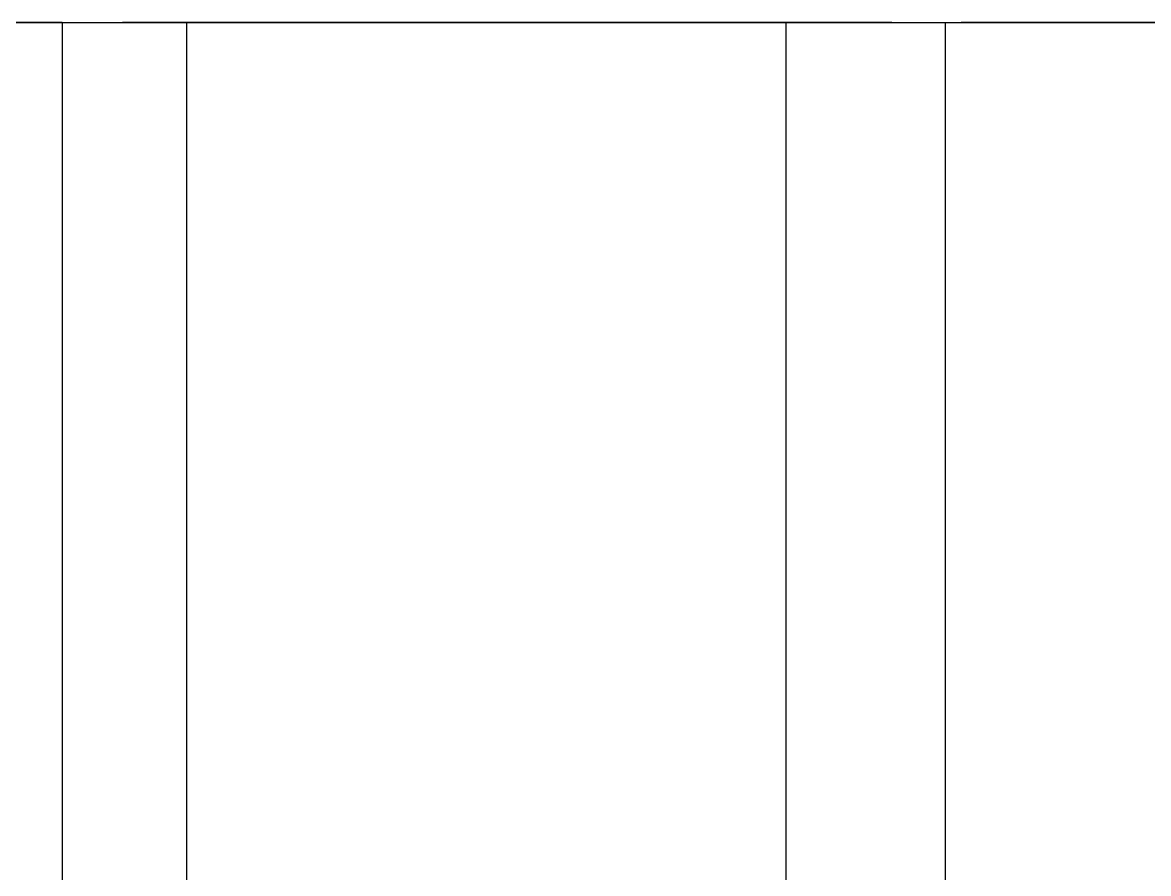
# Model space of a CAD drawing. Header units: metres. Extents: x 0 to 420, y 0 to 297.
# Drawn here: x 139.85 to 150.44, y 212.82 to 220.82 of the extents above; entities that cross this region are included whole.
import ezdxf

# ---------------------------------------------------------------- set-up
doc = ezdxf.new("R2010")
doc.units = ezdxf.units.M

msp = doc.modelspace()

# ---------------------------------------------------------------- linework, layer by layer
at = {"layer": 'GEOMETRY'}
for p, q in [((140.22, 220.816), (127.192, 220.816)), ((128.365, 220.816), (141.393, 220.816)), ((140.22, 220.816), (140.22, 205.576)), ((140.22, 220.816), (141.393, 220.816)), ((140.802, 220.816), (140.787, 220.816)), ((140.787, 220.816), (140.806, 220.816)), ((140.817, 220.816), (140.802, 220.816)), ((140.806, 220.816), (140.826, 220.816)), ((140.831, 220.816), (140.817, 220.816)), ((140.826, 220.816), (140.845, 220.816)), ((140.846, 220.816), (140.831, 220.816)), ((140.845, 220.816), (140.864, 220.816)), ((140.873, 220.816), (140.846, 220.816)), ((140.864, 220.816), (140.899, 220.816)), ((140.916, 220.816), (140.873, 220.816)), ((140.899, 220.816), (140.955, 220.816)), ((140.96, 220.816), (140.916, 220.816)), ((140.955, 220.816), (141.012, 220.816)), ((141.003, 220.816), (140.96, 220.816)), ((141.047, 220.816), (141.003, 220.816)), ((141.012, 220.816), (141.068, 220.816)), ((141.113, 220.816), (141.047, 220.816)), ((141.068, 220.816), (141.124, 220.816)), ((141.184, 220.816), (141.113, 220.816)), ((141.124, 220.816), (141.211, 220.816)), ((141.255, 220.816), (141.184, 220.816)), ((141.211, 220.816), (141.302, 220.816)), ((141.325, 220.816), (141.255, 220.816)), ((141.302, 220.816), (141.393, 220.816)), ((141.403, 220.816), (141.325, 220.816)), ((141.393, 220.816), (141.484, 220.816)), ((141.393, 205.576), (141.393, 220.816)), ((141.499, 220.816), (141.403, 220.816)), ((141.484, 220.816), (141.584, 220.816)), ((141.594, 220.816), (141.499, 220.816)), ((141.584, 220.816), (141.706, 220.816)), ((141.69, 220.816), (141.594, 220.816)), ((141.785, 220.816), (141.69, 220.816)), ((141.706, 220.816), (141.828, 220.816)), ((141.896, 220.816), (141.785, 220.816)), ((141.828, 220.816), (141.95, 220.816)), ((142.013, 220.816), (141.896, 220.816)), ((141.95, 220.816), (142.072, 220.816)), ((142.131, 220.816), (142.013, 220.816)), ((142.072, 220.816), (142.212, 220.816)), ((142.248, 220.816), (142.131, 220.816)), ((142.212, 220.816), (142.359, 220.816)), ((142.367, 220.816), (142.248, 220.816)), ((142.32, 220.816), (142.311, 220.816)), ((142.311, 220.816), (142.323, 220.816)), ((142.318, 220.816), (142.311, 220.816)), ((142.311, 220.816), (142.312, 220.816)), ((142.312, 220.816), (142.313, 220.816)), ((142.313, 220.816), (142.314, 220.816)), ((142.314, 220.816), (142.315, 220.816)), ((142.315, 220.816), (142.317, 220.816)), ((142.317, 220.816), (142.32, 220.816)), ((142.325, 220.816), (142.318, 220.816)), ((142.329, 220.816), (142.32, 220.816)), ((142.32, 220.816), (142.323, 220.816)), ((142.323, 220.816), (142.335, 220.816)), ((142.323, 220.816), (142.327, 220.816)), ((142.332, 220.816), (142.325, 220.816)), ((142.327, 220.816), (142.33, 220.816)), ((142.338, 220.816), (142.329, 220.816)), ((142.33, 220.816), (142.334, 220.816)), ((142.338, 220.816), (142.332, 220.816)), ((142.334, 220.816), (142.339, 220.816)), ((142.335, 220.816), (142.346, 220.816)), ((142.347, 220.816), (142.338, 220.816)), ((142.351, 220.816), (142.338, 220.816)), ((142.339, 220.816), (142.345, 220.816)), ((142.345, 220.816), (142.35, 220.816)), ((142.346, 220.816), (142.358, 220.816)), ((142.363, 220.816), (142.347, 220.816)), ((142.35, 220.816), (142.355, 220.816)), ((142.371, 220.816), (142.351, 220.816)), ((142.355, 220.816), (142.362, 220.816)), ((142.358, 220.816), (142.379, 220.816)), ((142.359, 220.816), (142.506, 220.816)), ((142.362, 220.816), (142.369, 220.816)), ((142.39, 220.816), (142.363, 220.816)), ((142.502, 220.816), (142.367, 220.816)), ((142.369, 220.816), (142.377, 220.816)), ((142.391, 220.816), (142.371, 220.816)), ((142.377, 220.816), (142.384, 220.816)), ((142.379, 220.816), (142.414, 220.816)), ((142.384, 220.816), (142.392, 220.816)), ((142.416, 220.816), (142.39, 220.816)), ((142.411, 220.816), (142.391, 220.816)), ((142.392, 220.816), (142.401, 220.816)), ((142.401, 220.816), (142.41, 220.816)), ((142.41, 220.816), (142.419, 220.816)), ((142.432, 220.816), (142.411, 220.816)), ((142.414, 220.816), (142.448, 220.816)), ((142.443, 220.816), (142.416, 220.816)), ((142.419, 220.816), (142.429, 220.816)), ((142.429, 220.816), (142.44, 220.816)), ((142.463, 220.816), (142.432, 220.816)), ((142.44, 220.816), (142.451, 220.816)), ((142.469, 220.816), (142.443, 220.816)), ((142.448, 220.816), (142.482, 220.816)), ((142.451, 220.816), (142.462, 220.816)), ((142.462, 220.816), (142.473, 220.816)), ((142.496, 220.816), (142.463, 220.816)), ((142.51, 220.816), (142.469, 220.816)), ((142.473, 220.816), (142.485, 220.816)), ((142.482, 220.816), (142.517, 220.816)), ((142.485, 220.816), (142.498, 220.816)), ((142.529, 220.816), (142.496, 220.816)), ((142.498, 220.816), (142.511, 220.816)), ((142.637, 220.816), (142.502, 220.816)), ((142.506, 220.816), (142.653, 220.816)), ((142.553, 220.816), (142.51, 220.816)), ((142.511, 220.816), (142.524, 220.816)), ((142.517, 220.816), (142.569, 220.816)), ((142.524, 220.816), (142.537, 220.816)), ((142.562, 220.816), (142.529, 220.816)), ((142.537, 220.816), (142.551, 220.816)), ((142.551, 220.816), (142.566, 220.816)), ((142.596, 220.816), (142.553, 220.816)), ((142.598, 220.816), (142.562, 220.816)), ((142.566, 220.816), (142.581, 220.816)), ((142.569, 220.816), (142.625, 220.816)), ((142.581, 220.816), (142.596, 220.816)), ((142.639, 220.816), (142.596, 220.816)), ((142.596, 220.816), (142.611, 220.816)), ((142.643, 220.816), (142.598, 220.816)), ((142.611, 220.816), (142.628, 220.816)), ((142.625, 220.816), (142.68, 220.816)), ((142.628, 220.816), (142.644, 220.816)), ((142.771, 220.816), (142.637, 220.816)), ((142.686, 220.816), (142.639, 220.816)), ((142.688, 220.816), (142.643, 220.816)), ((142.644, 220.816), (142.661, 220.816)), ((142.653, 220.816), (142.803, 220.816)), ((142.661, 220.816), (142.677, 220.816)), ((142.677, 220.816), (142.695, 220.816)), ((142.68, 220.816), (142.736, 220.816)), ((142.745, 220.816), (142.686, 220.816)), ((142.733, 220.816), (142.688, 220.816)), ((142.695, 220.816), (142.714, 220.816)), ((142.714, 220.816), (142.732, 220.816)), ((142.732, 220.816), (142.75, 220.816)), ((142.778, 220.816), (142.733, 220.816)), ((142.736, 220.816), (142.797, 220.816)), ((142.803, 220.816), (142.745, 220.816)), ((142.75, 220.816), (142.769, 220.816)), ((142.769, 220.816), (142.789, 220.816)), ((142.906, 220.816), (142.771, 220.816)), ((142.831, 220.816), (142.778, 220.816)), ((142.789, 220.816), (142.809, 220.816)), ((142.797, 220.816), (142.871, 220.816)), ((142.861, 220.816), (142.803, 220.816)), ((142.803, 220.816), (142.969, 220.816)), ((142.809, 220.816), (142.829, 220.816)), ((142.829, 220.816), (142.849, 220.816)), ((142.887, 220.816), (142.831, 220.816)), ((142.849, 220.816), (142.87, 220.816)), ((142.919, 220.816), (142.861, 220.816)), ((142.87, 220.816), (142.891, 220.816)), ((142.871, 220.816), (142.945, 220.816)), ((142.942, 220.816), (142.887, 220.816)), ((142.891, 220.816), (142.913, 220.816)), ((143.048, 220.816), (142.906, 220.816)), ((142.913, 220.816), (142.934, 220.816)), ((142.987, 220.816), (142.919, 220.816)), ((142.934, 220.816), (142.956, 220.816)), ((142.998, 220.816), (142.942, 220.816)), ((142.945, 220.816), (143.019, 220.816)), ((142.956, 220.816), (142.979, 220.816)), ((142.969, 220.816), (143.134, 220.816)), ((142.979, 220.816), (143.002, 220.816)), ((143.058, 220.816), (142.987, 220.816)), ((143.055, 220.816), (142.998, 220.816)), ((143.002, 220.816), (143.025, 220.816)), ((143.019, 220.816), (143.094, 220.816)), ((143.025, 220.816), (143.048, 220.816)), ((143.196, 220.816), (143.048, 220.816)), ((143.048, 220.816), (143.072, 220.816)), ((143.121, 220.816), (143.055, 220.816)), ((143.13, 220.816), (143.058, 220.816)), ((143.072, 220.816), (143.096, 220.816)), ((143.094, 220.816), (143.179, 220.816)), ((143.096, 220.816), (143.121, 220.816)), ((143.186, 220.816), (143.121, 220.816)), ((143.121, 220.816), (143.145, 220.816)), ((143.201, 220.816), (143.13, 220.816)), ((143.134, 220.816), (143.3, 220.816)), ((143.145, 220.816), (143.169, 220.816)), ((143.169, 220.816), (143.238, 220.816)), ((143.179, 220.816), (143.268, 220.816)), ((143.251, 220.816), (143.186, 220.816)), ((143.343, 220.816), (143.196, 220.816)), ((143.274, 220.816), (143.201, 220.816)), ((143.238, 220.816), (143.307, 220.816)), ((143.316, 220.816), (143.251, 220.816)), ((143.268, 220.816), (143.358, 220.816)), ((143.356, 220.816), (143.274, 220.816)), ((143.3, 220.816), (143.466, 220.816)), ((143.307, 220.816), (143.375, 220.816)), ((143.386, 220.816), (143.316, 220.816)), ((143.491, 220.816), (143.343, 220.816)), ((143.438, 220.816), (143.356, 220.816)), ((143.358, 220.816), (143.448, 220.816)), ((143.375, 220.816), (143.444, 220.816)), ((143.458, 220.816), (143.386, 220.816)), ((143.52, 220.816), (143.438, 220.816)), ((143.444, 220.816), (143.516, 220.816)), ((143.448, 220.816), (143.539, 220.816)), ((143.531, 220.816), (143.458, 220.816)), ((143.466, 220.816), (143.638, 220.816)), ((143.638, 220.816), (143.491, 220.816)), ((143.516, 220.816), (143.591, 220.816)), ((143.602, 220.816), (143.52, 220.816)), ((143.604, 220.816), (143.531, 220.816)), ((143.539, 220.816), (143.64, 220.816)), ((143.591, 220.816), (143.667, 220.816)), ((143.688, 220.816), (143.602, 220.816)), ((143.677, 220.816), (143.604, 220.816)), ((143.794, 220.816), (143.638, 220.816)), ((143.638, 220.816), (143.815, 220.816)), ((143.64, 220.816), (143.741, 220.816)), ((143.667, 220.816), (143.742, 220.816)), ((143.755, 220.816), (143.677, 220.816)), ((143.778, 220.816), (143.688, 220.816)), ((143.741, 220.816), (143.842, 220.816)), ((143.742, 220.816), (143.818, 220.816)), ((143.834, 220.816), (143.755, 220.816)), ((143.868, 220.816), (143.778, 220.816)), ((143.949, 220.816), (143.794, 220.816)), ((143.815, 220.816), (143.992, 220.816)), ((143.818, 220.816), (143.898, 220.816)), ((143.913, 220.816), (143.834, 220.816)), ((143.842, 220.816), (143.943, 220.816)), ((143.958, 220.816), (143.868, 220.816)), ((143.898, 220.816), (143.978, 220.816)), ((143.991, 220.816), (143.913, 220.816)), ((143.943, 220.816), (144.048, 220.816)), ((144.105, 220.816), (143.949, 220.816)), ((144.048, 220.816), (143.958, 220.816)), ((143.978, 220.816), (144.058, 220.816)), ((144.071, 220.816), (143.991, 220.816)), ((143.992, 220.816), (144.169, 220.816)), ((144.143, 220.816), (144.048, 220.816)), ((144.048, 220.816), (144.156, 220.816)), ((144.058, 220.816), (144.139, 220.816)), ((144.154, 220.816), (144.071, 220.816)), ((144.26, 220.816), (144.105, 220.816)), ((144.139, 220.816), (144.22, 220.816)), ((144.237, 220.816), (144.143, 220.816)), ((144.236, 220.816), (144.154, 220.816)), ((144.156, 220.816), (144.264, 220.816)), ((144.169, 220.816), (144.346, 220.816)), ((144.22, 220.816), (144.303, 220.816)), ((144.318, 220.816), (144.236, 220.816)), ((144.332, 220.816), (144.237, 220.816)), ((144.417, 220.816), (144.26, 220.816)), ((144.264, 220.816), (144.371, 220.816)), ((144.303, 220.816), (144.387, 220.816)), ((144.401, 220.816), (144.318, 220.816)), ((144.427, 220.816), (144.332, 220.816)), ((144.346, 220.816), (144.527, 220.816)), ((144.371, 220.816), (144.479, 220.816)), ((144.387, 220.816), (144.47, 220.816)), ((144.484, 220.816), (144.401, 220.816)), ((144.575, 220.816), (144.417, 220.816)), ((144.522, 220.816), (144.427, 220.816)), ((144.47, 220.816), (144.553, 220.816)), ((144.479, 220.816), (144.589, 220.816)), ((144.568, 220.816), (144.484, 220.816)), ((144.618, 220.816), (144.522, 220.816)), ((144.527, 220.816), (144.707, 220.816)), ((144.553, 220.816), (144.637, 220.816)), ((144.652, 220.816), (144.568, 220.816)), ((144.733, 220.816), (144.575, 220.816)), ((144.589, 220.816), (144.699, 220.816)), ((144.715, 220.816), (144.618, 220.816)), ((144.637, 220.816), (144.721, 220.816)), ((144.736, 220.816), (144.652, 220.816)), ((144.699, 220.816), (144.809, 220.816)), ((144.707, 220.816), (144.888, 220.816)), ((144.811, 220.816), (144.715, 220.816)), ((144.721, 220.816), (144.804, 220.816)), ((144.891, 220.816), (144.733, 220.816)), ((144.819, 220.816), (144.736, 220.816)), ((144.804, 220.816), (144.888, 220.816)), ((144.809, 220.816), (144.919, 220.816)), ((144.907, 220.816), (144.811, 220.816)), ((144.903, 220.816), (144.819, 220.816)), ((144.888, 220.816), (145.068, 220.816)), ((144.888, 220.816), (144.972, 220.816)), ((145.049, 220.816), (144.891, 220.816)), ((144.986, 220.816), (144.903, 220.816)), ((145.002, 220.816), (144.907, 220.816)), ((144.919, 220.816), (145.027, 220.816)), ((144.972, 220.816), (145.054, 220.816)), ((145.069, 220.816), (144.986, 220.816)), ((145.096, 220.816), (145.002, 220.816)), ((145.027, 220.816), (145.134, 220.816)), ((145.204, 220.816), (145.049, 220.816)), ((145.054, 220.816), (145.137, 220.816)), ((145.068, 220.816), (145.246, 220.816)), ((145.152, 220.816), (145.069, 220.816)), ((145.191, 220.816), (145.096, 220.816)), ((145.134, 220.816), (145.241, 220.816)), ((145.137, 220.816), (145.219, 220.816)), ((145.234, 220.816), (145.152, 220.816)), ((145.285, 220.816), (145.191, 220.816)), ((145.36, 220.816), (145.204, 220.816)), ((145.219, 220.816), (145.301, 220.816)), ((145.314, 220.816), (145.234, 220.816)), ((145.241, 220.816), (145.348, 220.816)), ((145.246, 220.816), (145.422, 220.816)), ((145.378, 220.816), (145.285, 220.816)), ((145.301, 220.816), (145.381, 220.816)), ((145.395, 220.816), (145.314, 220.816)), ((145.348, 220.816), (145.455, 220.816)), ((145.515, 220.816), (145.36, 220.816)), ((145.468, 220.816), (145.378, 220.816)), ((145.381, 220.816), (145.46, 220.816)), ((145.475, 220.816), (145.395, 220.816)), ((145.422, 220.816), (145.598, 220.816)), ((145.455, 220.816), (145.556, 220.816)), ((145.46, 220.816), (145.538, 220.816)), ((145.557, 220.816), (145.468, 220.816)), ((145.555, 220.816), (145.475, 220.816)), ((145.67, 220.816), (145.515, 220.816)), ((145.538, 220.816), (145.617, 220.816)), ((145.63, 220.816), (145.555, 220.816)), ((145.556, 220.816), (145.655, 220.816)), ((145.647, 220.816), (145.557, 220.816)), ((145.598, 220.816), (145.773, 220.816)), ((145.617, 220.816), (145.696, 220.816)), ((145.706, 220.816), (145.63, 220.816)), ((145.736, 220.816), (145.647, 220.816)), ((145.655, 220.816), (145.754, 220.816)), ((145.823, 220.816), (145.67, 220.816)), ((145.696, 220.816), (145.768, 220.816)), ((145.781, 220.816), (145.706, 220.816)), ((145.82, 220.816), (145.736, 220.816)), ((145.754, 220.816), (145.854, 220.816)), ((145.768, 220.816), (145.841, 220.816)), ((145.773, 220.816), (145.949, 220.816)), ((145.857, 220.816), (145.781, 220.816)), ((145.901, 220.816), (145.82, 220.816)), ((145.969, 220.816), (145.823, 220.816)), ((145.841, 220.816), (145.914, 220.816)), ((145.854, 220.816), (145.95, 220.816)), ((145.928, 220.816), (145.857, 220.816)), ((145.983, 220.816), (145.901, 220.816)), ((145.914, 220.816), (145.987, 220.816)), ((145.997, 220.816), (145.928, 220.816)), ((145.949, 220.816), (146.114, 220.816)), ((145.95, 220.816), (146.037, 220.816)), ((146.116, 220.816), (145.969, 220.816)), ((146.064, 220.816), (145.983, 220.816)), ((145.987, 220.816), (146.056, 220.816)), ((146.066, 220.816), (145.997, 220.816)), ((146.037, 220.816), (146.124, 220.816)), ((146.056, 220.816), (146.122, 220.816)), ((146.144, 220.816), (146.064, 220.816)), ((146.135, 220.816), (146.066, 220.816)), ((146.114, 220.816), (146.277, 220.816)), ((146.263, 220.816), (146.116, 220.816)), ((146.122, 220.816), (146.187, 220.816)), ((146.124, 220.816), (146.211, 220.816)), ((146.203, 220.816), (146.135, 220.816)), ((146.215, 220.816), (146.144, 220.816)), ((146.187, 220.816), (146.252, 220.816)), ((146.228, 220.816), (146.203, 220.816)), ((146.211, 220.816), (146.298, 220.816)), ((146.285, 220.816), (146.215, 220.816)), ((146.252, 220.816), (146.228, 220.816)), ((146.252, 220.816), (146.317, 220.816)), ((146.276, 220.816), (146.252, 220.816)), ((146.41, 220.816), (146.263, 220.816)), ((146.301, 220.816), (146.276, 220.816)), ((146.277, 220.816), (146.44, 220.816)), ((146.356, 220.816), (146.285, 220.816)), ((146.298, 220.816), (146.374, 220.816)), ((146.325, 220.816), (146.301, 220.816)), ((146.317, 220.816), (146.374, 220.816)), ((146.348, 220.816), (146.325, 220.816)), ((146.371, 220.816), (146.348, 220.816)), ((146.426, 220.816), (146.356, 220.816)), ((146.394, 220.816), (146.371, 220.816)), ((146.374, 220.816), (146.445, 220.816)), ((146.374, 220.816), (146.43, 220.816)), ((146.417, 220.816), (146.394, 220.816)), ((146.548, 220.816), (146.41, 220.816)), ((146.438, 220.816), (146.417, 220.816)), ((146.489, 220.816), (146.426, 220.816)), ((146.43, 220.816), (146.486, 220.816)), ((146.46, 220.816), (146.438, 220.816)), ((146.44, 220.816), (146.603, 220.816)), ((146.445, 220.816), (146.516, 220.816)), ((146.481, 220.816), (146.46, 220.816)), ((146.503, 220.816), (146.481, 220.816)), ((146.486, 220.816), (146.542, 220.816)), ((146.546, 220.816), (146.489, 220.816)), ((146.524, 220.816), (146.503, 220.816)), ((146.516, 220.816), (146.588, 220.816)), ((146.544, 220.816), (146.524, 220.816)), ((146.542, 220.816), (146.594, 220.816)), ((146.564, 220.816), (146.544, 220.816)), ((146.604, 220.816), (146.546, 220.816)), ((146.681, 220.816), (146.548, 220.816)), ((146.584, 220.816), (146.564, 220.816)), ((146.604, 220.816), (146.584, 220.816)), ((146.588, 220.816), (146.656, 220.816)), ((146.594, 220.816), (146.639, 220.816)), ((146.603, 220.816), (146.76, 220.816)), ((146.661, 220.816), (146.604, 220.816)), ((146.622, 220.816), (146.604, 220.816)), ((146.641, 220.816), (146.622, 220.816)), ((146.639, 220.816), (146.684, 220.816)), ((146.659, 220.816), (146.641, 220.816)), ((146.656, 220.816), (146.708, 220.816)), ((146.677, 220.816), (146.659, 220.816)), ((146.718, 220.816), (146.661, 220.816)), ((146.695, 220.816), (146.677, 220.816)), ((146.815, 220.816), (146.681, 220.816)), ((146.684, 220.816), (146.729, 220.816)), ((146.712, 220.816), (146.695, 220.816)), ((146.708, 220.816), (146.76, 220.816)), ((146.728, 220.816), (146.712, 220.816)), ((148.022, 220.816), (146.718, 220.816)), ((146.718, 220.816), (146.738, 220.816)), ((146.745, 220.816), (146.728, 220.816)), ((146.729, 220.816), (146.774, 220.816)), ((146.738, 220.816), (146.758, 220.816)), ((146.761, 220.816), (146.745, 220.816)), ((146.758, 220.816), (146.778, 220.816)), ((146.76, 220.816), (146.812, 220.816)), ((146.76, 220.816), (146.903, 220.816)), ((146.777, 220.816), (146.761, 220.816)), ((146.774, 220.816), (146.811, 220.816)), ((146.792, 220.816), (146.777, 220.816)), ((146.778, 220.816), (146.799, 220.816)), ((146.806, 220.816), (146.792, 220.816)), ((146.799, 220.816), (146.82, 220.816)), ((146.821, 220.816), (146.806, 220.816)), ((146.811, 220.816), (146.844, 220.816)), ((146.812, 220.816), (146.864, 220.816)), ((146.949, 220.816), (146.815, 220.816)), ((146.82, 220.816), (146.842, 220.816)), ((146.836, 220.816), (146.821, 220.816)), ((146.849, 220.816), (146.836, 220.816)), ((146.842, 220.816), (146.864, 220.816)), ((146.844, 220.816), (146.877, 220.816)), ((146.862, 220.816), (146.849, 220.816)), ((146.875, 220.816), (146.862, 220.816)), ((146.864, 220.816), (146.887, 220.816)), ((146.864, 220.816), (146.903, 220.816)), ((146.888, 220.816), (146.875, 220.816)), ((146.877, 220.816), (146.91, 220.816)), ((146.887, 220.816), (146.909, 220.816)), ((146.9, 220.816), (146.888, 220.816)), ((146.911, 220.816), (146.9, 220.816)), ((146.903, 220.816), (146.934, 220.816)), ((146.903, 220.816), (147.046, 220.816)), ((146.909, 220.816), (146.933, 220.816)), ((146.91, 220.816), (146.941, 220.816)), ((146.922, 220.816), (146.911, 220.816)), ((146.933, 220.816), (146.922, 220.816)), ((146.933, 220.816), (146.957, 220.816)), ((146.944, 220.816), (146.933, 220.816)), ((146.934, 220.816), (146.964, 220.816)), ((146.941, 220.816), (146.961, 220.816)), ((146.953, 220.816), (146.944, 220.816)), ((147.08, 220.816), (146.949, 220.816)), ((146.962, 220.816), (146.953, 220.816)), ((146.957, 220.816), (146.982, 220.816)), ((146.961, 220.816), (146.981, 220.816)), ((146.971, 220.816), (146.962, 220.816)), ((146.964, 220.816), (146.995, 220.816)), ((146.98, 220.816), (146.971, 220.816)), ((146.989, 220.816), (146.98, 220.816)), ((146.981, 220.816), (147.001, 220.816)), ((146.982, 220.816), (147.006, 220.816)), ((146.996, 220.816), (146.989, 220.816)), ((146.995, 220.816), (147.025, 220.816)), ((147.003, 220.816), (146.996, 220.816)), ((147.001, 220.816), (147.022, 220.816)), ((147.01, 220.816), (147.003, 220.816)), ((147.006, 220.816), (147.031, 220.816)), ((147.017, 220.816), (147.01, 220.816)), ((147.023, 220.816), (147.017, 220.816)), ((147.022, 220.816), (147.034, 220.816)), ((147.028, 220.816), (147.023, 220.816)), ((147.025, 220.816), (148.526, 220.816)), ((147.025, 220.816), (147.025, 205.068)), ((147.033, 220.816), (147.028, 220.816)), ((147.031, 220.816), (147.057, 220.816)), ((147.038, 220.816), (147.033, 220.816)), ((147.034, 220.816), (147.041, 220.816)), ((147.043, 220.816), (147.038, 220.816)), ((147.041, 220.816), (147.048, 220.816)), ((147.046, 220.816), (147.043, 220.816)), ((147.046, 220.816), (147.19, 220.816)), ((147.049, 220.816), (147.046, 220.816)), ((147.048, 220.816), (147.054, 220.816)), ((147.052, 220.816), (147.049, 220.816)), ((147.055, 220.816), (147.052, 220.816)), ((147.054, 220.816), (147.061, 220.816)), ((147.057, 220.816), (147.055, 220.816)), ((147.057, 220.816), (147.084, 220.816)), ((147.058, 220.816), (147.057, 220.816)), ((147.059, 220.816), (147.058, 220.816)), ((147.06, 220.816), (147.059, 220.816)), ((147.061, 220.816), (147.06, 220.816)), ((147.195, 220.816), (147.08, 220.816)), ((147.084, 220.816), (147.11, 220.816)), ((147.11, 220.816), (147.136, 220.816)), ((147.136, 220.816), (147.164, 220.816)), ((147.164, 220.816), (147.192, 220.816)), ((147.19, 220.816), (147.333, 220.816)), ((147.192, 220.816), (147.22, 220.816)), ((147.311, 220.816), (147.195, 220.816)), ((147.22, 220.816), (147.248, 220.816)), ((147.248, 220.816), (147.277, 220.816)), ((147.277, 220.816), (147.306, 220.816)), ((147.306, 220.816), (147.336, 220.816)), ((147.427, 220.816), (147.311, 220.816)), ((147.333, 220.816), (147.457, 220.816)), ((147.336, 220.816), (147.366, 220.816)), ((147.366, 220.816), (147.396, 220.816)), ((147.396, 220.816), (147.426, 220.816)), ((147.426, 220.816), (147.458, 220.816)), ((147.543, 220.816), (147.427, 220.816)), ((147.457, 220.816), (147.574, 220.816)), ((147.458, 220.816), (147.489, 220.816)), ((147.489, 220.816), (147.52, 220.816)), ((147.52, 220.816), (147.551, 220.816)), ((147.646, 220.816), (147.543, 220.816)), ((147.551, 220.816), (147.584, 220.816)), ((147.574, 220.816), (147.691, 220.816)), ((147.584, 220.816), (147.617, 220.816)), ((147.617, 220.816), (147.649, 220.816)), ((147.74, 220.816), (147.646, 220.816)), ((147.649, 220.816), (147.682, 220.816)), ((147.682, 220.816), (147.715, 220.816)), ((147.691, 220.816), (147.808, 220.816)), ((147.715, 220.816), (147.748, 220.816)), ((147.834, 220.816), (147.74, 220.816)), ((147.748, 220.816), (147.782, 220.816)), ((147.782, 220.816), (147.816, 220.816)), ((147.808, 220.816), (147.92, 220.816)), ((147.816, 220.816), (147.85, 220.816)), ((147.928, 220.816), (147.834, 220.816)), ((147.85, 220.816), (147.884, 220.816)), ((147.884, 220.816), (147.919, 220.816)), ((147.919, 220.816), (147.954, 220.816)), ((147.92, 220.816), (148.005, 220.816)), ((148.022, 220.816), (147.928, 220.816)), ((147.954, 220.816), (147.988, 220.816)), ((147.988, 220.816), (148.023, 220.816)), ((148.005, 220.816), (148.09, 220.816)), ((148.022, 220.816), (148.029, 220.816)), ((148.023, 220.816), (148.059, 220.816)), ((148.029, 220.816), (148.035, 220.816)), ((148.035, 220.816), (148.042, 220.816)), ((148.042, 220.816), (148.049, 220.816)), ((148.049, 220.816), (148.056, 220.816)), ((148.056, 220.816), (148.063, 220.816)), ((148.059, 220.816), (148.094, 220.816)), ((148.063, 220.816), (148.071, 220.816)), ((148.071, 220.816), (148.078, 220.816)), ((148.078, 220.816), (148.086, 220.816)), ((148.086, 220.816), (148.094, 220.816)), ((148.09, 220.816), (148.176, 220.816)), ((148.094, 220.816), (148.102, 220.816)), ((148.094, 220.816), (148.129, 220.816)), ((148.102, 220.816), (148.11, 220.816)), ((148.11, 220.816), (148.118, 220.816)), ((148.118, 220.816), (148.126, 220.816)), ((148.126, 220.816), (148.135, 220.816)), ((148.129, 220.816), (148.165, 220.816)), ((148.135, 220.816), (148.144, 220.816)), ((148.144, 220.816), (148.153, 220.816)), ((148.153, 220.816), (148.161, 220.816)), ((148.161, 220.816), (148.171, 220.816)), ((148.165, 220.816), (148.201, 220.816)), ((148.171, 220.816), (148.18, 220.816)), ((148.176, 220.816), (148.261, 220.816)), ((148.18, 220.816), (148.189, 220.816)), ((148.189, 220.816), (148.199, 220.816)), ((148.199, 220.816), (148.208, 220.816)), ((148.201, 220.816), (148.237, 220.816)), ((148.208, 220.816), (148.218, 220.816)), ((148.218, 220.816), (148.228, 220.816)), ((148.228, 220.816), (148.238, 220.816)), ((148.237, 220.816), (148.273, 220.816)), ((148.238, 220.816), (148.248, 220.816)), ((148.248, 220.816), (148.258, 220.816)), ((148.258, 220.816), (148.268, 220.816)), ((148.261, 220.816), (148.326, 220.816)), ((148.268, 220.816), (148.279, 220.816)), ((148.273, 220.816), (148.309, 220.816)), ((148.279, 220.816), (148.289, 220.816)), ((148.289, 220.816), (148.3, 220.816)), ((148.3, 220.816), (148.311, 220.816)), ((148.309, 220.816), (148.345, 220.816)), ((148.311, 220.816), (148.321, 220.816)), ((148.321, 220.816), (148.332, 220.816)), ((148.326, 220.816), (148.376, 220.816)), ((148.332, 220.816), (148.343, 220.816)), ((148.343, 220.816), (148.354, 220.816)), ((148.345, 220.816), (148.382, 220.816)), ((148.354, 220.816), (148.365, 220.816)), ((148.365, 220.816), (148.377, 220.816)), ((148.376, 220.816), (148.426, 220.816)), ((148.377, 220.816), (148.388, 220.816)), ((148.382, 220.816), (148.418, 220.816)), ((148.388, 220.816), (148.399, 220.816)), ((148.399, 220.816), (148.411, 220.816)), ((148.411, 220.816), (148.422, 220.816)), ((148.418, 220.816), (148.454, 220.816)), ((148.422, 220.816), (148.434, 220.816)), ((148.426, 220.816), (148.476, 220.816)), ((148.434, 220.816), (148.445, 220.816)), ((148.445, 220.816), (148.457, 220.816)), ((148.454, 220.816), (148.491, 220.816)), ((148.457, 220.816), (148.469, 220.816)), ((148.469, 220.816), (148.481, 220.816)), ((148.476, 220.816), (148.526, 220.816)), ((148.481, 220.816), (148.492, 220.816)), ((148.491, 220.816), (148.527, 220.816)), ((148.492, 220.816), (148.504, 220.816)), ((148.504, 220.816), (148.516, 220.816)), ((148.516, 220.816), (148.528, 220.816)), ((148.526, 220.816), (148.526, 205.068)), ((148.527, 220.816), (148.564, 220.816)), ((148.528, 220.816), (148.54, 220.816)), ((148.54, 220.816), (148.552, 220.816)), ((148.552, 220.816), (148.564, 220.816)), ((148.564, 220.816), (148.576, 220.816)), ((148.564, 220.816), (148.601, 220.816)), ((148.576, 220.816), (148.589, 220.816)), ((148.589, 220.816), (148.601, 220.816)), ((148.601, 220.816), (148.613, 220.816)), ((148.601, 220.816), (148.637, 220.816)), ((148.613, 220.816), (148.625, 220.816)), ((148.625, 220.816), (148.637, 220.816)), ((148.637, 220.816), (148.65, 220.816)), ((148.637, 220.816), (148.674, 220.816)), ((148.65, 220.816), (148.662, 220.816)), ((148.662, 220.816), (148.674, 220.816)), ((170.086, 220.816), (148.674, 220.816)), ((148.674, 220.816), (170.086, 220.816))]:
    msp.add_line(p, q, dxfattribs=at)

doc.saveas('drawing.dxf')
